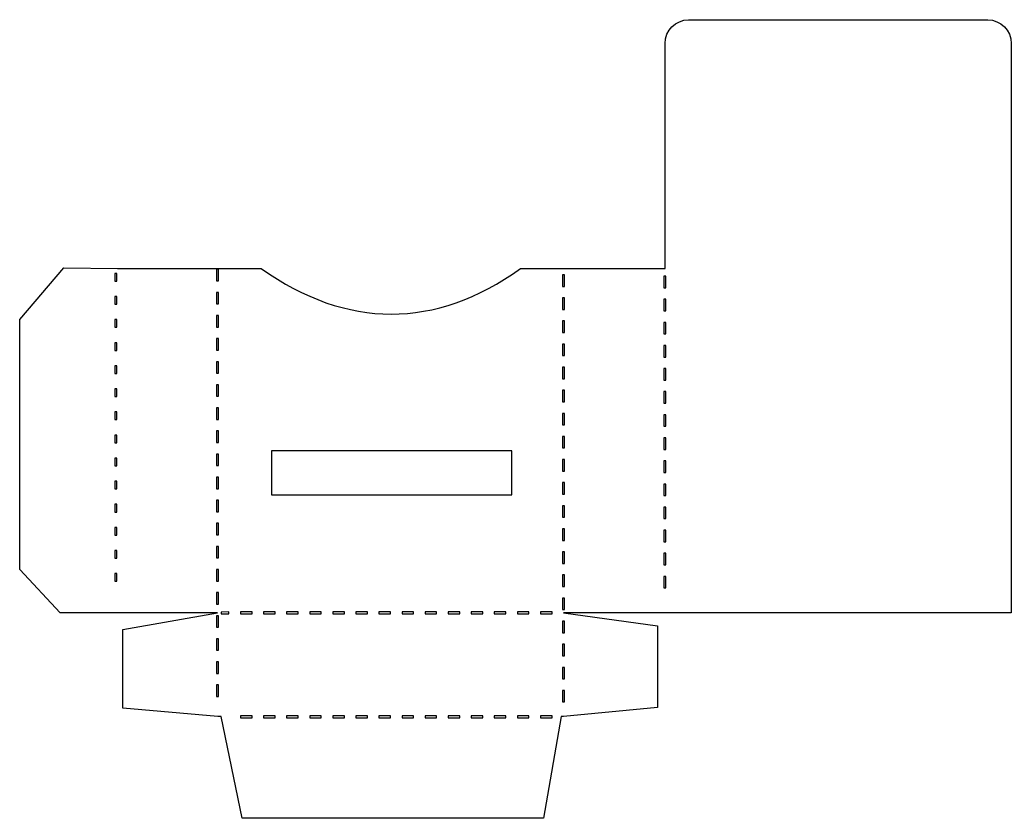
# Model space of a CAD drawing. Header units: centimetres. Extents: x -6.8 to 6.8, y -5.5 to 5.5.
import ezdxf

# ---------------------------------------------------------------- set-up
doc = ezdxf.new("R2010")
doc.units = ezdxf.units.CM
doc.header["$MEASUREMENT"] = 0
doc.layers.add('Layer 1', color=7, linetype='Continuous')

msp = doc.modelspace()

# ---------------------------------------------------------------- linework, layer by layer
at = {"layer": 'Layer 1', "color": 197, "lineweight": 25}
for points, knots in [([(2.38022, 5.48823), (2.20223, 5.48823), (2.05859, 5.34295), (2.05859, 5.16246), (2.05859, 5.16246), (2.05859, 5.16246), (2.05859, 2.06766), (2.05859, 2.06766), (2.05859, 2.06766), (2.05859, 2.06766), (0.6563, 2.06766), (0.6563, 2.06766), (0.6563, 2.06766), (0.6563, 2.06766), (0.07008, 2.06766), (0.07008, 2.06766), (0.07008, 2.06766), (-1.10358, 1.23041), (-2.318, 1.23671), (-3.49766, 2.06766), (-3.49766, 2.06766), (-3.49766, 2.06766), (-5.47873, 2.06766), (-5.47873, 2.06766), (-5.47873, 2.06766), (-5.47873, 2.06766), (-6.21543, 2.07676), (-6.21543, 2.07676), (-6.21543, 2.07676), (-6.21543, 2.07676), (-6.82066, 1.36817), (-6.82066, 1.36817), (-6.82066, 1.36817), (-6.82066, 1.36817), (-6.82066, -2.07141), (-6.82066, -2.07141), (-6.82066, -2.07141), (-6.82066, -2.07141), (-6.26338, -2.66672), (-6.26338, -2.66672), (-6.26338, -2.66672), (-6.26338, -2.66672), (-4.10124, -2.66672), (-4.10124, -2.66672), (-4.10124, -2.66672), (-4.10124, -2.66672), (-5.40514, -2.89575), (-5.40514, -2.89575), (-5.40514, -2.89575), (-5.40514, -2.89575), (-5.40514, -3.97806), (-5.40514, -3.97806), (-5.40514, -3.97806), (-5.40514, -3.97806), (-4.09456, -4.09042), (-4.09456, -4.09042), (-4.09456, -4.09042), (-4.09456, -4.09042), (-4.05211, -4.09042), (-4.05211, -4.09042), (-4.05211, -4.09042), (-4.05211, -4.09042), (-3.76142, -5.48866), (-3.76142, -5.48866), (-3.76142, -5.48866), (-3.76142, -5.48866), (0.38675, -5.48866), (0.38675, -5.48866), (0.38675, -5.48866), (0.38675, -5.48866), (0.62989, -4.09042), (0.62989, -4.09042), (0.62989, -4.09042), (0.62989, -4.09042), (0.66125, -4.09042), (0.66125, -4.09042), (0.66125, -4.09042), (0.66125, -4.09042), (1.95605, -3.96483), (1.95605, -3.96483), (1.95605, -3.96483), (1.95605, -3.96483), (1.95605, -2.842), (1.95605, -2.842), (1.95605, -2.842), (1.95605, -2.842), (0.66125, -2.66671), (0.66125, -2.66671), (0.66125, -2.66671), (0.66125, -2.66671), (6.82108, -2.66671), (6.82108, -2.66671), (6.82108, -2.66671), (6.82108, -2.66671), (6.82108, 5.16248), (6.82108, 5.16248), (6.82108, 5.16248), (6.82108, 5.34297), (6.67826, 5.48825), (6.50027, 5.48825), (6.50027, 5.48825), (6.50027, 5.48825), (2.38021, 5.48825), (2.38021, 5.48825), (2.38021, 5.48825), (2.38021, 5.48825), (2.38022, 5.48823), (2.38022, 5.48823)], [0, 0, 0, 0, 0.03571429, 0.03571429, 0.03571429, 0.03571429, 0.07142857, 0.07142857, 0.07142857, 0.07142857, 0.10714286, 0.10714286, 0.10714286, 0.10714286, 0.14285714, 0.14285714, 0.14285714, 0.14285714, 0.17857143, 0.17857143, 0.17857143, 0.17857143, 0.21428571, 0.21428571, 0.21428571, 0.21428571, 0.25, 0.25, 0.25, 0.25, 0.28571429, 0.28571429, 0.28571429, 0.28571429, 0.32142857, 0.32142857, 0.32142857, 0.32142857, 0.35714286, 0.35714286, 0.35714286, 0.35714286, 0.39285714, 0.39285714, 0.39285714, 0.39285714, 0.42857143, 0.42857143, 0.42857143, 0.42857143, 0.46428571, 0.46428571, 0.46428571, 0.46428571, 0.5, 0.5, 0.5, 0.5, 0.53571429, 0.53571429, 0.53571429, 0.53571429, 0.57142857, 0.57142857, 0.57142857, 0.57142857, 0.60714286, 0.60714286, 0.60714286, 0.60714286, 0.64285714, 0.64285714, 0.64285714, 0.64285714, 0.67857143, 0.67857143, 0.67857143, 0.67857143, 0.71428571, 0.71428571, 0.71428571, 0.71428571, 0.75, 0.75, 0.75, 0.75, 0.78571429, 0.78571429, 0.78571429, 0.78571429, 0.82142857, 0.82142857, 0.82142857, 0.82142857, 0.85714286, 0.85714286, 0.85714286, 0.85714286, 0.89285714, 0.89285714, 0.89285714, 0.89285714, 0.92857143, 0.92857143, 0.92857143, 0.92857143, 1, 1, 1, 1]), ([(-4.11448, 2.05774), (-4.11448, 2.05774), (-4.08802, 2.05774), (-4.08802, 2.05774), (-4.08802, 2.05774), (-4.08802, 2.05774), (-4.08802, 1.89899), (-4.08802, 1.89899), (-4.08802, 1.89899), (-4.08802, 1.89899), (-4.11448, 1.89899), (-4.11448, 1.89899), (-4.11448, 1.89899), (-4.11448, 1.89899), (-4.11448, 2.05774), (-4.11448, 2.05774)], [0, 0, 0, 0, 0.2, 0.2, 0.2, 0.2, 0.4, 0.4, 0.4, 0.4, 0.6, 0.6, 0.6, 0.6, 1, 1, 1, 1]), ([(-5.51346, 2.00152), (-5.51346, 2.00152), (-5.487, 2.00152), (-5.487, 2.00152), (-5.487, 2.00152), (-5.487, 2.00152), (-5.487, 1.89569), (-5.487, 1.89569), (-5.487, 1.89569), (-5.487, 1.89569), (-5.51346, 1.89569), (-5.51346, 1.89569), (-5.51346, 1.89569), (-5.51346, 1.89569), (-5.51346, 2.00152), (-5.51346, 2.00152)], [0, 0, 0, 0, 0.2, 0.2, 0.2, 0.2, 0.4, 0.4, 0.4, 0.4, 0.6, 0.6, 0.6, 0.6, 1, 1, 1, 1]), ([(0.64802, 1.9825), (0.64802, 1.9825), (0.67448, 1.9825), (0.67448, 1.9825), (0.67448, 1.9825), (0.67448, 1.9825), (0.67448, 1.82375), (0.67448, 1.82375), (0.67448, 1.82375), (0.67448, 1.82375), (0.64802, 1.82375), (0.64802, 1.82375), (0.64802, 1.82375), (0.64802, 1.82375), (0.64802, 1.9825), (0.64802, 1.9825)], [0, 0, 0, 0, 0.2, 0.2, 0.2, 0.2, 0.4, 0.4, 0.4, 0.4, 0.6, 0.6, 0.6, 0.6, 1, 1, 1, 1]), ([(2.04205, 1.96348), (2.04205, 1.96348), (2.06851, 1.96348), (2.06851, 1.96348), (2.06851, 1.96348), (2.06851, 1.96348), (2.06851, 1.80473), (2.06851, 1.80473), (2.06851, 1.80473), (2.06851, 1.80473), (2.04205, 1.80473), (2.04205, 1.80473), (2.04205, 1.80473), (2.04205, 1.80473), (2.04205, 1.96348), (2.04205, 1.96348)], [0, 0, 0, 0, 0.2, 0.2, 0.2, 0.2, 0.4, 0.4, 0.4, 0.4, 0.6, 0.6, 0.6, 0.6, 1, 1, 1, 1]), ([(-5.51346, 1.68402), (-5.51346, 1.68402), (-5.487, 1.68402), (-5.487, 1.68402), (-5.487, 1.68402), (-5.487, 1.68402), (-5.487, 1.57819), (-5.487, 1.57819), (-5.487, 1.57819), (-5.487, 1.57819), (-5.51346, 1.57819), (-5.51346, 1.57819), (-5.51346, 1.57819), (-5.51346, 1.57819), (-5.51346, 1.68402), (-5.51346, 1.68402)], [0, 0, 0, 0, 0.2, 0.2, 0.2, 0.2, 0.4, 0.4, 0.4, 0.4, 0.6, 0.6, 0.6, 0.6, 1, 1, 1, 1]), ([(-4.11448, 1.74024), (-4.11448, 1.74024), (-4.08802, 1.74024), (-4.08802, 1.74024), (-4.08802, 1.74024), (-4.08802, 1.74024), (-4.08802, 1.58149), (-4.08802, 1.58149), (-4.08802, 1.58149), (-4.08802, 1.58149), (-4.11448, 1.58149), (-4.11448, 1.58149), (-4.11448, 1.58149), (-4.11448, 1.58149), (-4.11448, 1.74024), (-4.11448, 1.74024)], [0, 0, 0, 0, 0.2, 0.2, 0.2, 0.2, 0.4, 0.4, 0.4, 0.4, 0.6, 0.6, 0.6, 0.6, 1, 1, 1, 1]), ([(0.64802, 1.665), (0.64802, 1.665), (0.67448, 1.665), (0.67448, 1.665), (0.67448, 1.665), (0.67448, 1.665), (0.67448, 1.50625), (0.67448, 1.50625), (0.67448, 1.50625), (0.67448, 1.50625), (0.64802, 1.50625), (0.64802, 1.50625), (0.64802, 1.50625), (0.64802, 1.50625), (0.64802, 1.665), (0.64802, 1.665)], [0, 0, 0, 0, 0.2, 0.2, 0.2, 0.2, 0.4, 0.4, 0.4, 0.4, 0.6, 0.6, 0.6, 0.6, 1, 1, 1, 1]), ([(2.04205, 1.64598), (2.04205, 1.64598), (2.06851, 1.64598), (2.06851, 1.64598), (2.06851, 1.64598), (2.06851, 1.64598), (2.06851, 1.48723), (2.06851, 1.48723), (2.06851, 1.48723), (2.06851, 1.48723), (2.04205, 1.48723), (2.04205, 1.48723), (2.04205, 1.48723), (2.04205, 1.48723), (2.04205, 1.64598), (2.04205, 1.64598)], [0, 0, 0, 0, 0.2, 0.2, 0.2, 0.2, 0.4, 0.4, 0.4, 0.4, 0.6, 0.6, 0.6, 0.6, 1, 1, 1, 1]), ([(-5.51346, 1.36652), (-5.51346, 1.36652), (-5.487, 1.36652), (-5.487, 1.36652), (-5.487, 1.36652), (-5.487, 1.36652), (-5.487, 1.26069), (-5.487, 1.26069), (-5.487, 1.26069), (-5.487, 1.26069), (-5.51346, 1.26069), (-5.51346, 1.26069), (-5.51346, 1.26069), (-5.51346, 1.26069), (-5.51346, 1.36652), (-5.51346, 1.36652)], [0, 0, 0, 0, 0.2, 0.2, 0.2, 0.2, 0.4, 0.4, 0.4, 0.4, 0.6, 0.6, 0.6, 0.6, 1, 1, 1, 1]), ([(-4.11448, 1.42274), (-4.11448, 1.42274), (-4.08802, 1.42274), (-4.08802, 1.42274), (-4.08802, 1.42274), (-4.08802, 1.42274), (-4.08802, 1.26399), (-4.08802, 1.26399), (-4.08802, 1.26399), (-4.08802, 1.26399), (-4.11448, 1.26399), (-4.11448, 1.26399), (-4.11448, 1.26399), (-4.11448, 1.26399), (-4.11448, 1.42274), (-4.11448, 1.42274)], [0, 0, 0, 0, 0.2, 0.2, 0.2, 0.2, 0.4, 0.4, 0.4, 0.4, 0.6, 0.6, 0.6, 0.6, 1, 1, 1, 1]), ([(0.64802, 1.3475), (0.64802, 1.3475), (0.67448, 1.3475), (0.67448, 1.3475), (0.67448, 1.3475), (0.67448, 1.3475), (0.67448, 1.18875), (0.67448, 1.18875), (0.67448, 1.18875), (0.67448, 1.18875), (0.64802, 1.18875), (0.64802, 1.18875), (0.64802, 1.18875), (0.64802, 1.18875), (0.64802, 1.3475), (0.64802, 1.3475)], [0, 0, 0, 0, 0.2, 0.2, 0.2, 0.2, 0.4, 0.4, 0.4, 0.4, 0.6, 0.6, 0.6, 0.6, 1, 1, 1, 1]), ([(2.04205, 1.32848), (2.04205, 1.32848), (2.06851, 1.32848), (2.06851, 1.32848), (2.06851, 1.32848), (2.06851, 1.32848), (2.06851, 1.16973), (2.06851, 1.16973), (2.06851, 1.16973), (2.06851, 1.16973), (2.04205, 1.16973), (2.04205, 1.16973), (2.04205, 1.16973), (2.04205, 1.16973), (2.04205, 1.32848), (2.04205, 1.32848)], [0, 0, 0, 0, 0.2, 0.2, 0.2, 0.2, 0.4, 0.4, 0.4, 0.4, 0.6, 0.6, 0.6, 0.6, 1, 1, 1, 1]), ([(-4.11448, 1.10524), (-4.11448, 1.10524), (-4.08802, 1.10524), (-4.08802, 1.10524), (-4.08802, 1.10524), (-4.08802, 1.10524), (-4.08802, 0.94649), (-4.08802, 0.94649), (-4.08802, 0.94649), (-4.08802, 0.94649), (-4.11448, 0.94649), (-4.11448, 0.94649), (-4.11448, 0.94649), (-4.11448, 0.94649), (-4.11448, 1.10524), (-4.11448, 1.10524)], [0, 0, 0, 0, 0.2, 0.2, 0.2, 0.2, 0.4, 0.4, 0.4, 0.4, 0.6, 0.6, 0.6, 0.6, 1, 1, 1, 1]), ([(-5.51346, 1.04902), (-5.51346, 1.04902), (-5.487, 1.04902), (-5.487, 1.04902), (-5.487, 1.04902), (-5.487, 1.04902), (-5.487, 0.94319), (-5.487, 0.94319), (-5.487, 0.94319), (-5.487, 0.94319), (-5.51346, 0.94319), (-5.51346, 0.94319), (-5.51346, 0.94319), (-5.51346, 0.94319), (-5.51346, 1.04902), (-5.51346, 1.04902)], [0, 0, 0, 0, 0.2, 0.2, 0.2, 0.2, 0.4, 0.4, 0.4, 0.4, 0.6, 0.6, 0.6, 0.6, 1, 1, 1, 1]), ([(0.64802, 1.03), (0.64802, 1.03), (0.67448, 1.03), (0.67448, 1.03), (0.67448, 1.03), (0.67448, 1.03), (0.67448, 0.87125), (0.67448, 0.87125), (0.67448, 0.87125), (0.67448, 0.87125), (0.64802, 0.87125), (0.64802, 0.87125), (0.64802, 0.87125), (0.64802, 0.87125), (0.64802, 1.03), (0.64802, 1.03)], [0, 0, 0, 0, 0.2, 0.2, 0.2, 0.2, 0.4, 0.4, 0.4, 0.4, 0.6, 0.6, 0.6, 0.6, 1, 1, 1, 1]), ([(2.04205, 1.01098), (2.04205, 1.01098), (2.06851, 1.01098), (2.06851, 1.01098), (2.06851, 1.01098), (2.06851, 1.01098), (2.06851, 0.85223), (2.06851, 0.85223), (2.06851, 0.85223), (2.06851, 0.85223), (2.04205, 0.85223), (2.04205, 0.85223), (2.04205, 0.85223), (2.04205, 0.85223), (2.04205, 1.01098), (2.04205, 1.01098)], [0, 0, 0, 0, 0.2, 0.2, 0.2, 0.2, 0.4, 0.4, 0.4, 0.4, 0.6, 0.6, 0.6, 0.6, 1, 1, 1, 1]), ([(-5.51346, 0.73152), (-5.51346, 0.73152), (-5.487, 0.73152), (-5.487, 0.73152), (-5.487, 0.73152), (-5.487, 0.73152), (-5.487, 0.62569), (-5.487, 0.62569), (-5.487, 0.62569), (-5.487, 0.62569), (-5.51346, 0.62569), (-5.51346, 0.62569), (-5.51346, 0.62569), (-5.51346, 0.62569), (-5.51346, 0.73152), (-5.51346, 0.73152)], [0, 0, 0, 0, 0.2, 0.2, 0.2, 0.2, 0.4, 0.4, 0.4, 0.4, 0.6, 0.6, 0.6, 0.6, 1, 1, 1, 1]), ([(-4.11448, 0.78774), (-4.11448, 0.78774), (-4.08802, 0.78774), (-4.08802, 0.78774), (-4.08802, 0.78774), (-4.08802, 0.78774), (-4.08802, 0.62899), (-4.08802, 0.62899), (-4.08802, 0.62899), (-4.08802, 0.62899), (-4.11448, 0.62899), (-4.11448, 0.62899), (-4.11448, 0.62899), (-4.11448, 0.62899), (-4.11448, 0.78774), (-4.11448, 0.78774)], [0, 0, 0, 0, 0.2, 0.2, 0.2, 0.2, 0.4, 0.4, 0.4, 0.4, 0.6, 0.6, 0.6, 0.6, 1, 1, 1, 1]), ([(0.64802, 0.7125), (0.64802, 0.7125), (0.67448, 0.7125), (0.67448, 0.7125), (0.67448, 0.7125), (0.67448, 0.7125), (0.67448, 0.55375), (0.67448, 0.55375), (0.67448, 0.55375), (0.67448, 0.55375), (0.64802, 0.55375), (0.64802, 0.55375), (0.64802, 0.55375), (0.64802, 0.55375), (0.64802, 0.7125), (0.64802, 0.7125)], [0, 0, 0, 0, 0.2, 0.2, 0.2, 0.2, 0.4, 0.4, 0.4, 0.4, 0.6, 0.6, 0.6, 0.6, 1, 1, 1, 1]), ([(2.04205, 0.69348), (2.04205, 0.69348), (2.06851, 0.69348), (2.06851, 0.69348), (2.06851, 0.69348), (2.06851, 0.69348), (2.06851, 0.53473), (2.06851, 0.53473), (2.06851, 0.53473), (2.06851, 0.53473), (2.04205, 0.53473), (2.04205, 0.53473), (2.04205, 0.53473), (2.04205, 0.53473), (2.04205, 0.69348), (2.04205, 0.69348)], [0, 0, 0, 0, 0.2, 0.2, 0.2, 0.2, 0.4, 0.4, 0.4, 0.4, 0.6, 0.6, 0.6, 0.6, 1, 1, 1, 1]), ([(-5.51346, 0.41402), (-5.51346, 0.41402), (-5.487, 0.41402), (-5.487, 0.41402), (-5.487, 0.41402), (-5.487, 0.41402), (-5.487, 0.30819), (-5.487, 0.30819), (-5.487, 0.30819), (-5.487, 0.30819), (-5.51346, 0.30819), (-5.51346, 0.30819), (-5.51346, 0.30819), (-5.51346, 0.30819), (-5.51346, 0.41402), (-5.51346, 0.41402)], [0, 0, 0, 0, 0.2, 0.2, 0.2, 0.2, 0.4, 0.4, 0.4, 0.4, 0.6, 0.6, 0.6, 0.6, 1, 1, 1, 1]), ([(-4.11448, 0.47024), (-4.11448, 0.47024), (-4.08802, 0.47024), (-4.08802, 0.47024), (-4.08802, 0.47024), (-4.08802, 0.47024), (-4.08802, 0.31149), (-4.08802, 0.31149), (-4.08802, 0.31149), (-4.08802, 0.31149), (-4.11448, 0.31149), (-4.11448, 0.31149), (-4.11448, 0.31149), (-4.11448, 0.31149), (-4.11448, 0.47024), (-4.11448, 0.47024)], [0, 0, 0, 0, 0.2, 0.2, 0.2, 0.2, 0.4, 0.4, 0.4, 0.4, 0.6, 0.6, 0.6, 0.6, 1, 1, 1, 1]), ([(0.64802, 0.395), (0.64802, 0.395), (0.67448, 0.395), (0.67448, 0.395), (0.67448, 0.395), (0.67448, 0.395), (0.67448, 0.23625), (0.67448, 0.23625), (0.67448, 0.23625), (0.67448, 0.23625), (0.64802, 0.23625), (0.64802, 0.23625), (0.64802, 0.23625), (0.64802, 0.23625), (0.64802, 0.395), (0.64802, 0.395)], [0, 0, 0, 0, 0.2, 0.2, 0.2, 0.2, 0.4, 0.4, 0.4, 0.4, 0.6, 0.6, 0.6, 0.6, 1, 1, 1, 1]), ([(2.04205, 0.37598), (2.04205, 0.37598), (2.06851, 0.37598), (2.06851, 0.37598), (2.06851, 0.37598), (2.06851, 0.37598), (2.06851, 0.21723), (2.06851, 0.21723), (2.06851, 0.21723), (2.06851, 0.21723), (2.04205, 0.21723), (2.04205, 0.21723), (2.04205, 0.21723), (2.04205, 0.21723), (2.04205, 0.37598), (2.04205, 0.37598)], [0, 0, 0, 0, 0.2, 0.2, 0.2, 0.2, 0.4, 0.4, 0.4, 0.4, 0.6, 0.6, 0.6, 0.6, 1, 1, 1, 1]), ([(-4.11448, 0.15274), (-4.11448, 0.15274), (-4.08802, 0.15274), (-4.08802, 0.15274), (-4.08802, 0.15274), (-4.08802, 0.15274), (-4.08802, -0.00601), (-4.08802, -0.00601), (-4.08802, -0.00601), (-4.08802, -0.00601), (-4.11448, -0.00601), (-4.11448, -0.00601), (-4.11448, -0.00601), (-4.11448, -0.00601), (-4.11448, 0.15274), (-4.11448, 0.15274)], [0, 0, 0, 0, 0.2, 0.2, 0.2, 0.2, 0.4, 0.4, 0.4, 0.4, 0.6, 0.6, 0.6, 0.6, 1, 1, 1, 1]), ([(-5.51346, 0.09652), (-5.51346, 0.09652), (-5.487, 0.09652), (-5.487, 0.09652), (-5.487, 0.09652), (-5.487, 0.09652), (-5.487, -0.00931), (-5.487, -0.00931), (-5.487, -0.00931), (-5.487, -0.00931), (-5.51346, -0.00931), (-5.51346, -0.00931), (-5.51346, -0.00931), (-5.51346, -0.00931), (-5.51346, 0.09652), (-5.51346, 0.09652)], [0, 0, 0, 0, 0.2, 0.2, 0.2, 0.2, 0.4, 0.4, 0.4, 0.4, 0.6, 0.6, 0.6, 0.6, 1, 1, 1, 1]), ([(0.64802, 0.0775), (0.64802, 0.0775), (0.67448, 0.0775), (0.67448, 0.0775), (0.67448, 0.0775), (0.67448, 0.0775), (0.67448, -0.08125), (0.67448, -0.08125), (0.67448, -0.08125), (0.67448, -0.08125), (0.64802, -0.08125), (0.64802, -0.08125), (0.64802, -0.08125), (0.64802, -0.08125), (0.64802, 0.0775), (0.64802, 0.0775)], [0, 0, 0, 0, 0.2, 0.2, 0.2, 0.2, 0.4, 0.4, 0.4, 0.4, 0.6, 0.6, 0.6, 0.6, 1, 1, 1, 1]), ([(2.04205, 0.05848), (2.04205, 0.05848), (2.06851, 0.05848), (2.06851, 0.05848), (2.06851, 0.05848), (2.06851, 0.05848), (2.06851, -0.10027), (2.06851, -0.10027), (2.06851, -0.10027), (2.06851, -0.10027), (2.04205, -0.10027), (2.04205, -0.10027), (2.04205, -0.10027), (2.04205, -0.10027), (2.04205, 0.05848), (2.04205, 0.05848)], [0, 0, 0, 0, 0.2, 0.2, 0.2, 0.2, 0.4, 0.4, 0.4, 0.4, 0.6, 0.6, 0.6, 0.6, 1, 1, 1, 1]), ([(-5.51346, -0.22098), (-5.51346, -0.22098), (-5.487, -0.22098), (-5.487, -0.22098), (-5.487, -0.22098), (-5.487, -0.22098), (-5.487, -0.32681), (-5.487, -0.32681), (-5.487, -0.32681), (-5.487, -0.32681), (-5.51346, -0.32681), (-5.51346, -0.32681), (-5.51346, -0.32681), (-5.51346, -0.32681), (-5.51346, -0.22098), (-5.51346, -0.22098)], [0, 0, 0, 0, 0.2, 0.2, 0.2, 0.2, 0.4, 0.4, 0.4, 0.4, 0.6, 0.6, 0.6, 0.6, 1, 1, 1, 1]), ([(-4.11448, -0.16476), (-4.11448, -0.16476), (-4.08802, -0.16476), (-4.08802, -0.16476), (-4.08802, -0.16476), (-4.08802, -0.16476), (-4.08802, -0.32351), (-4.08802, -0.32351), (-4.08802, -0.32351), (-4.08802, -0.32351), (-4.11448, -0.32351), (-4.11448, -0.32351), (-4.11448, -0.32351), (-4.11448, -0.32351), (-4.11448, -0.16476), (-4.11448, -0.16476)], [0, 0, 0, 0, 0.2, 0.2, 0.2, 0.2, 0.4, 0.4, 0.4, 0.4, 0.6, 0.6, 0.6, 0.6, 1, 1, 1, 1]), ([(0.64802, -0.24), (0.64802, -0.24), (0.67448, -0.24), (0.67448, -0.24), (0.67448, -0.24), (0.67448, -0.24), (0.67448, -0.39875), (0.67448, -0.39875), (0.67448, -0.39875), (0.67448, -0.39875), (0.64802, -0.39875), (0.64802, -0.39875), (0.64802, -0.39875), (0.64802, -0.39875), (0.64802, -0.24), (0.64802, -0.24)], [0, 0, 0, 0, 0.2, 0.2, 0.2, 0.2, 0.4, 0.4, 0.4, 0.4, 0.6, 0.6, 0.6, 0.6, 1, 1, 1, 1]), ([(2.04205, -0.25902), (2.04205, -0.25902), (2.06851, -0.25902), (2.06851, -0.25902), (2.06851, -0.25902), (2.06851, -0.25902), (2.06851, -0.41777), (2.06851, -0.41777), (2.06851, -0.41777), (2.06851, -0.41777), (2.04205, -0.41777), (2.04205, -0.41777), (2.04205, -0.41777), (2.04205, -0.41777), (2.04205, -0.25902), (2.04205, -0.25902)], [0, 0, 0, 0, 0.2, 0.2, 0.2, 0.2, 0.4, 0.4, 0.4, 0.4, 0.6, 0.6, 0.6, 0.6, 1, 1, 1, 1]), ([(-5.51346, -0.53848), (-5.51346, -0.53848), (-5.487, -0.53848), (-5.487, -0.53848), (-5.487, -0.53848), (-5.487, -0.53848), (-5.487, -0.64431), (-5.487, -0.64431), (-5.487, -0.64431), (-5.487, -0.64431), (-5.51346, -0.64431), (-5.51346, -0.64431), (-5.51346, -0.64431), (-5.51346, -0.64431), (-5.51346, -0.53848), (-5.51346, -0.53848)], [0, 0, 0, 0, 0.2, 0.2, 0.2, 0.2, 0.4, 0.4, 0.4, 0.4, 0.6, 0.6, 0.6, 0.6, 1, 1, 1, 1]), ([(-4.11448, -0.48226), (-4.11448, -0.48226), (-4.08802, -0.48226), (-4.08802, -0.48226), (-4.08802, -0.48226), (-4.08802, -0.48226), (-4.08802, -0.64101), (-4.08802, -0.64101), (-4.08802, -0.64101), (-4.08802, -0.64101), (-4.11448, -0.64101), (-4.11448, -0.64101), (-4.11448, -0.64101), (-4.11448, -0.64101), (-4.11448, -0.48226), (-4.11448, -0.48226)], [0, 0, 0, 0, 0.2, 0.2, 0.2, 0.2, 0.4, 0.4, 0.4, 0.4, 0.6, 0.6, 0.6, 0.6, 1, 1, 1, 1]), ([(-3.35696, -0.43881), (-3.35696, -0.43881), (-0.04967, -0.43881), (-0.04967, -0.43881), (-0.04967, -0.43881), (-0.04967, -0.43881), (-0.04967, -1.04357), (-0.04967, -1.04357), (-0.04967, -1.04357), (-0.04967, -1.04357), (-3.35696, -1.04357), (-3.35696, -1.04357), (-3.35696, -1.04357), (-3.35696, -1.04357), (-3.35696, -0.43881), (-3.35696, -0.43881)], [0, 0, 0, 0, 0.2, 0.2, 0.2, 0.2, 0.4, 0.4, 0.4, 0.4, 0.6, 0.6, 0.6, 0.6, 1, 1, 1, 1]), ([(0.64802, -0.5575), (0.64802, -0.5575), (0.67448, -0.5575), (0.67448, -0.5575), (0.67448, -0.5575), (0.67448, -0.5575), (0.67448, -0.71625), (0.67448, -0.71625), (0.67448, -0.71625), (0.67448, -0.71625), (0.64802, -0.71625), (0.64802, -0.71625), (0.64802, -0.71625), (0.64802, -0.71625), (0.64802, -0.5575), (0.64802, -0.5575)], [0, 0, 0, 0, 0.2, 0.2, 0.2, 0.2, 0.4, 0.4, 0.4, 0.4, 0.6, 0.6, 0.6, 0.6, 1, 1, 1, 1]), ([(2.04205, -0.57652), (2.04205, -0.57652), (2.06851, -0.57652), (2.06851, -0.57652), (2.06851, -0.57652), (2.06851, -0.57652), (2.06851, -0.73527), (2.06851, -0.73527), (2.06851, -0.73527), (2.06851, -0.73527), (2.04205, -0.73527), (2.04205, -0.73527), (2.04205, -0.73527), (2.04205, -0.73527), (2.04205, -0.57652), (2.04205, -0.57652)], [0, 0, 0, 0, 0.2, 0.2, 0.2, 0.2, 0.4, 0.4, 0.4, 0.4, 0.6, 0.6, 0.6, 0.6, 1, 1, 1, 1]), ([(-4.11448, -0.79976), (-4.11448, -0.79976), (-4.08802, -0.79976), (-4.08802, -0.79976), (-4.08802, -0.79976), (-4.08802, -0.79976), (-4.08802, -0.95851), (-4.08802, -0.95851), (-4.08802, -0.95851), (-4.08802, -0.95851), (-4.11448, -0.95851), (-4.11448, -0.95851), (-4.11448, -0.95851), (-4.11448, -0.95851), (-4.11448, -0.79976), (-4.11448, -0.79976)], [0, 0, 0, 0, 0.2, 0.2, 0.2, 0.2, 0.4, 0.4, 0.4, 0.4, 0.6, 0.6, 0.6, 0.6, 1, 1, 1, 1]), ([(-5.51346, -0.85598), (-5.51346, -0.85598), (-5.487, -0.85598), (-5.487, -0.85598), (-5.487, -0.85598), (-5.487, -0.85598), (-5.487, -0.96181), (-5.487, -0.96181), (-5.487, -0.96181), (-5.487, -0.96181), (-5.51346, -0.96181), (-5.51346, -0.96181), (-5.51346, -0.96181), (-5.51346, -0.96181), (-5.51346, -0.85598), (-5.51346, -0.85598)], [0, 0, 0, 0, 0.2, 0.2, 0.2, 0.2, 0.4, 0.4, 0.4, 0.4, 0.6, 0.6, 0.6, 0.6, 1, 1, 1, 1]), ([(0.64802, -0.875), (0.64802, -0.875), (0.67448, -0.875), (0.67448, -0.875), (0.67448, -0.875), (0.67448, -0.875), (0.67448, -1.03375), (0.67448, -1.03375), (0.67448, -1.03375), (0.67448, -1.03375), (0.64802, -1.03375), (0.64802, -1.03375), (0.64802, -1.03375), (0.64802, -1.03375), (0.64802, -0.875), (0.64802, -0.875)], [0, 0, 0, 0, 0.2, 0.2, 0.2, 0.2, 0.4, 0.4, 0.4, 0.4, 0.6, 0.6, 0.6, 0.6, 1, 1, 1, 1]), ([(2.04205, -0.89402), (2.04205, -0.89402), (2.06851, -0.89402), (2.06851, -0.89402), (2.06851, -0.89402), (2.06851, -0.89402), (2.06851, -1.05277), (2.06851, -1.05277), (2.06851, -1.05277), (2.06851, -1.05277), (2.04205, -1.05277), (2.04205, -1.05277), (2.04205, -1.05277), (2.04205, -1.05277), (2.04205, -0.89402), (2.04205, -0.89402)], [0, 0, 0, 0, 0.2, 0.2, 0.2, 0.2, 0.4, 0.4, 0.4, 0.4, 0.6, 0.6, 0.6, 0.6, 1, 1, 1, 1]), ([(-5.51346, -1.17348), (-5.51346, -1.17348), (-5.487, -1.17348), (-5.487, -1.17348), (-5.487, -1.17348), (-5.487, -1.17348), (-5.487, -1.27931), (-5.487, -1.27931), (-5.487, -1.27931), (-5.487, -1.27931), (-5.51346, -1.27931), (-5.51346, -1.27931), (-5.51346, -1.27931), (-5.51346, -1.27931), (-5.51346, -1.17348), (-5.51346, -1.17348)], [0, 0, 0, 0, 0.2, 0.2, 0.2, 0.2, 0.4, 0.4, 0.4, 0.4, 0.6, 0.6, 0.6, 0.6, 1, 1, 1, 1]), ([(-4.11448, -1.11726), (-4.11448, -1.11726), (-4.08802, -1.11726), (-4.08802, -1.11726), (-4.08802, -1.11726), (-4.08802, -1.11726), (-4.08802, -1.27601), (-4.08802, -1.27601), (-4.08802, -1.27601), (-4.08802, -1.27601), (-4.11448, -1.27601), (-4.11448, -1.27601), (-4.11448, -1.27601), (-4.11448, -1.27601), (-4.11448, -1.11726), (-4.11448, -1.11726)], [0, 0, 0, 0, 0.2, 0.2, 0.2, 0.2, 0.4, 0.4, 0.4, 0.4, 0.6, 0.6, 0.6, 0.6, 1, 1, 1, 1]), ([(0.64802, -1.1925), (0.64802, -1.1925), (0.67448, -1.1925), (0.67448, -1.1925), (0.67448, -1.1925), (0.67448, -1.1925), (0.67448, -1.35125), (0.67448, -1.35125), (0.67448, -1.35125), (0.67448, -1.35125), (0.64802, -1.35125), (0.64802, -1.35125), (0.64802, -1.35125), (0.64802, -1.35125), (0.64802, -1.1925), (0.64802, -1.1925)], [0, 0, 0, 0, 0.2, 0.2, 0.2, 0.2, 0.4, 0.4, 0.4, 0.4, 0.6, 0.6, 0.6, 0.6, 1, 1, 1, 1]), ([(2.04205, -1.21152), (2.04205, -1.21152), (2.06851, -1.21152), (2.06851, -1.21152), (2.06851, -1.21152), (2.06851, -1.21152), (2.06851, -1.37027), (2.06851, -1.37027), (2.06851, -1.37027), (2.06851, -1.37027), (2.04205, -1.37027), (2.04205, -1.37027), (2.04205, -1.37027), (2.04205, -1.37027), (2.04205, -1.21152), (2.04205, -1.21152)], [0, 0, 0, 0, 0.2, 0.2, 0.2, 0.2, 0.4, 0.4, 0.4, 0.4, 0.6, 0.6, 0.6, 0.6, 1, 1, 1, 1]), ([(-5.51346, -1.49098), (-5.51346, -1.49098), (-5.487, -1.49098), (-5.487, -1.49098), (-5.487, -1.49098), (-5.487, -1.49098), (-5.487, -1.59681), (-5.487, -1.59681), (-5.487, -1.59681), (-5.487, -1.59681), (-5.51346, -1.59681), (-5.51346, -1.59681), (-5.51346, -1.59681), (-5.51346, -1.59681), (-5.51346, -1.49098), (-5.51346, -1.49098)], [0, 0, 0, 0, 0.2, 0.2, 0.2, 0.2, 0.4, 0.4, 0.4, 0.4, 0.6, 0.6, 0.6, 0.6, 1, 1, 1, 1]), ([(-4.11448, -1.43476), (-4.11448, -1.43476), (-4.08802, -1.43476), (-4.08802, -1.43476), (-4.08802, -1.43476), (-4.08802, -1.43476), (-4.08802, -1.59351), (-4.08802, -1.59351), (-4.08802, -1.59351), (-4.08802, -1.59351), (-4.11448, -1.59351), (-4.11448, -1.59351), (-4.11448, -1.59351), (-4.11448, -1.59351), (-4.11448, -1.43476), (-4.11448, -1.43476)], [0, 0, 0, 0, 0.2, 0.2, 0.2, 0.2, 0.4, 0.4, 0.4, 0.4, 0.6, 0.6, 0.6, 0.6, 1, 1, 1, 1]), ([(0.64802, -1.51), (0.64802, -1.51), (0.67448, -1.51), (0.67448, -1.51), (0.67448, -1.51), (0.67448, -1.51), (0.67448, -1.66875), (0.67448, -1.66875), (0.67448, -1.66875), (0.67448, -1.66875), (0.64802, -1.66875), (0.64802, -1.66875), (0.64802, -1.66875), (0.64802, -1.66875), (0.64802, -1.51), (0.64802, -1.51)], [0, 0, 0, 0, 0.2, 0.2, 0.2, 0.2, 0.4, 0.4, 0.4, 0.4, 0.6, 0.6, 0.6, 0.6, 1, 1, 1, 1]), ([(2.04205, -1.52902), (2.04205, -1.52902), (2.06851, -1.52902), (2.06851, -1.52902), (2.06851, -1.52902), (2.06851, -1.52902), (2.06851, -1.68777), (2.06851, -1.68777), (2.06851, -1.68777), (2.06851, -1.68777), (2.04205, -1.68777), (2.04205, -1.68777), (2.04205, -1.68777), (2.04205, -1.68777), (2.04205, -1.52902), (2.04205, -1.52902)], [0, 0, 0, 0, 0.2, 0.2, 0.2, 0.2, 0.4, 0.4, 0.4, 0.4, 0.6, 0.6, 0.6, 0.6, 1, 1, 1, 1]), ([(-4.11448, -1.75226), (-4.11448, -1.75226), (-4.08802, -1.75226), (-4.08802, -1.75226), (-4.08802, -1.75226), (-4.08802, -1.75226), (-4.08802, -1.91101), (-4.08802, -1.91101), (-4.08802, -1.91101), (-4.08802, -1.91101), (-4.11448, -1.91101), (-4.11448, -1.91101), (-4.11448, -1.91101), (-4.11448, -1.91101), (-4.11448, -1.75226), (-4.11448, -1.75226)], [0, 0, 0, 0, 0.2, 0.2, 0.2, 0.2, 0.4, 0.4, 0.4, 0.4, 0.6, 0.6, 0.6, 0.6, 1, 1, 1, 1]), ([(-5.51346, -1.80848), (-5.51346, -1.80848), (-5.487, -1.80848), (-5.487, -1.80848), (-5.487, -1.80848), (-5.487, -1.80848), (-5.487, -1.91431), (-5.487, -1.91431), (-5.487, -1.91431), (-5.487, -1.91431), (-5.51346, -1.91431), (-5.51346, -1.91431), (-5.51346, -1.91431), (-5.51346, -1.91431), (-5.51346, -1.80848), (-5.51346, -1.80848)], [0, 0, 0, 0, 0.2, 0.2, 0.2, 0.2, 0.4, 0.4, 0.4, 0.4, 0.6, 0.6, 0.6, 0.6, 1, 1, 1, 1]), ([(0.64802, -1.8275), (0.64802, -1.8275), (0.67448, -1.8275), (0.67448, -1.8275), (0.67448, -1.8275), (0.67448, -1.8275), (0.67448, -1.98625), (0.67448, -1.98625), (0.67448, -1.98625), (0.67448, -1.98625), (0.64802, -1.98625), (0.64802, -1.98625), (0.64802, -1.98625), (0.64802, -1.98625), (0.64802, -1.8275), (0.64802, -1.8275)], [0, 0, 0, 0, 0.2, 0.2, 0.2, 0.2, 0.4, 0.4, 0.4, 0.4, 0.6, 0.6, 0.6, 0.6, 1, 1, 1, 1]), ([(2.04205, -1.84652), (2.04205, -1.84652), (2.06851, -1.84652), (2.06851, -1.84652), (2.06851, -1.84652), (2.06851, -1.84652), (2.06851, -2.00527), (2.06851, -2.00527), (2.06851, -2.00527), (2.06851, -2.00527), (2.04205, -2.00527), (2.04205, -2.00527), (2.04205, -2.00527), (2.04205, -2.00527), (2.04205, -1.84652), (2.04205, -1.84652)], [0, 0, 0, 0, 0.2, 0.2, 0.2, 0.2, 0.4, 0.4, 0.4, 0.4, 0.6, 0.6, 0.6, 0.6, 1, 1, 1, 1]), ([(-5.51346, -2.12598), (-5.51346, -2.12598), (-5.487, -2.12598), (-5.487, -2.12598), (-5.487, -2.12598), (-5.487, -2.12598), (-5.487, -2.23181), (-5.487, -2.23181), (-5.487, -2.23181), (-5.487, -2.23181), (-5.51346, -2.23181), (-5.51346, -2.23181), (-5.51346, -2.23181), (-5.51346, -2.23181), (-5.51346, -2.12598), (-5.51346, -2.12598)], [0, 0, 0, 0, 0.2, 0.2, 0.2, 0.2, 0.4, 0.4, 0.4, 0.4, 0.6, 0.6, 0.6, 0.6, 1, 1, 1, 1]), ([(-4.11448, -2.06976), (-4.11448, -2.06976), (-4.08802, -2.06976), (-4.08802, -2.06976), (-4.08802, -2.06976), (-4.08802, -2.06976), (-4.08802, -2.22851), (-4.08802, -2.22851), (-4.08802, -2.22851), (-4.08802, -2.22851), (-4.11448, -2.22851), (-4.11448, -2.22851), (-4.11448, -2.22851), (-4.11448, -2.22851), (-4.11448, -2.06976), (-4.11448, -2.06976)], [0, 0, 0, 0, 0.2, 0.2, 0.2, 0.2, 0.4, 0.4, 0.4, 0.4, 0.6, 0.6, 0.6, 0.6, 1, 1, 1, 1]), ([(0.64802, -2.145), (0.64802, -2.145), (0.67448, -2.145), (0.67448, -2.145), (0.67448, -2.145), (0.67448, -2.145), (0.67448, -2.30375), (0.67448, -2.30375), (0.67448, -2.30375), (0.67448, -2.30375), (0.64802, -2.30375), (0.64802, -2.30375), (0.64802, -2.30375), (0.64802, -2.30375), (0.64802, -2.145), (0.64802, -2.145)], [0, 0, 0, 0, 0.2, 0.2, 0.2, 0.2, 0.4, 0.4, 0.4, 0.4, 0.6, 0.6, 0.6, 0.6, 1, 1, 1, 1]), ([(2.04205, -2.16402), (2.04205, -2.16402), (2.06851, -2.16402), (2.06851, -2.16402), (2.06851, -2.16402), (2.06851, -2.16402), (2.06851, -2.32277), (2.06851, -2.32277), (2.06851, -2.32277), (2.06851, -2.32277), (2.04205, -2.32277), (2.04205, -2.32277), (2.04205, -2.32277), (2.04205, -2.32277), (2.04205, -2.16402), (2.04205, -2.16402)], [0, 0, 0, 0, 0.2, 0.2, 0.2, 0.2, 0.4, 0.4, 0.4, 0.4, 0.6, 0.6, 0.6, 0.6, 1, 1, 1, 1]), ([(-4.11448, -2.38726), (-4.11448, -2.38726), (-4.08802, -2.38726), (-4.08802, -2.38726), (-4.08802, -2.38726), (-4.08802, -2.38726), (-4.08802, -2.54601), (-4.08802, -2.54601), (-4.08802, -2.54601), (-4.08802, -2.54601), (-4.11448, -2.54601), (-4.11448, -2.54601), (-4.11448, -2.54601), (-4.11448, -2.54601), (-4.11448, -2.38726), (-4.11448, -2.38726)], [0, 0, 0, 0, 0.2, 0.2, 0.2, 0.2, 0.4, 0.4, 0.4, 0.4, 0.6, 0.6, 0.6, 0.6, 1, 1, 1, 1]), ([(0.64802, -2.4625), (0.64802, -2.4625), (0.67448, -2.4625), (0.67448, -2.4625), (0.67448, -2.4625), (0.67448, -2.4625), (0.67448, -2.62125), (0.67448, -2.62125), (0.67448, -2.62125), (0.67448, -2.62125), (0.64802, -2.62125), (0.64802, -2.62125), (0.64802, -2.62125), (0.64802, -2.62125), (0.64802, -2.4625), (0.64802, -2.4625)], [0, 0, 0, 0, 0.2, 0.2, 0.2, 0.2, 0.4, 0.4, 0.4, 0.4, 0.6, 0.6, 0.6, 0.6, 1, 1, 1, 1]), ([(-4.11448, -2.70476), (-4.11448, -2.70476), (-4.08802, -2.70476), (-4.08802, -2.70476), (-4.08802, -2.70476), (-4.08802, -2.70476), (-4.08802, -2.86351), (-4.08802, -2.86351), (-4.08802, -2.86351), (-4.08802, -2.86351), (-4.11448, -2.86351), (-4.11448, -2.86351), (-4.11448, -2.86351), (-4.11448, -2.86351), (-4.11448, -2.70476), (-4.11448, -2.70476)], [0, 0, 0, 0, 0.2, 0.2, 0.2, 0.2, 0.4, 0.4, 0.4, 0.4, 0.6, 0.6, 0.6, 0.6, 1, 1, 1, 1]), ([(-3.9425, -2.6535), (-3.9425, -2.6535), (-3.9425, -2.67996), (-3.9425, -2.67996), (-3.9425, -2.67996), (-3.9425, -2.67996), (-4.04916, -2.67996), (-4.04916, -2.67996), (-4.04916, -2.67996), (-4.04916, -2.67996), (-4.04999, -2.65598), (-4.04999, -2.65598), (-4.04999, -2.65598), (-4.04999, -2.65598), (-3.9425, -2.6535), (-3.9425, -2.6535)], [0, 0, 0, 0, 0.2, 0.2, 0.2, 0.2, 0.4, 0.4, 0.4, 0.4, 0.6, 0.6, 0.6, 0.6, 1, 1, 1, 1]), ([(-3.78375, -2.6535), (-3.78375, -2.6535), (-3.625, -2.6535), (-3.625, -2.6535), (-3.625, -2.6535), (-3.625, -2.6535), (-3.625, -2.67996), (-3.625, -2.67996), (-3.625, -2.67996), (-3.625, -2.67996), (-3.78375, -2.67996), (-3.78375, -2.67996), (-3.78375, -2.67996), (-3.78375, -2.67996), (-3.78375, -2.6535), (-3.78375, -2.6535)], [0, 0, 0, 0, 0.2, 0.2, 0.2, 0.2, 0.4, 0.4, 0.4, 0.4, 0.6, 0.6, 0.6, 0.6, 1, 1, 1, 1]), ([(-3.46625, -2.6535), (-3.46625, -2.6535), (-3.3075, -2.6535), (-3.3075, -2.6535), (-3.3075, -2.6535), (-3.3075, -2.6535), (-3.3075, -2.67996), (-3.3075, -2.67996), (-3.3075, -2.67996), (-3.3075, -2.67996), (-3.46625, -2.67996), (-3.46625, -2.67996), (-3.46625, -2.67996), (-3.46625, -2.67996), (-3.46625, -2.6535), (-3.46625, -2.6535)], [0, 0, 0, 0, 0.2, 0.2, 0.2, 0.2, 0.4, 0.4, 0.4, 0.4, 0.6, 0.6, 0.6, 0.6, 1, 1, 1, 1]), ([(-3.14875, -2.6535), (-3.14875, -2.6535), (-2.99, -2.6535), (-2.99, -2.6535), (-2.99, -2.6535), (-2.99, -2.6535), (-2.99, -2.67996), (-2.99, -2.67996), (-2.99, -2.67996), (-2.99, -2.67996), (-3.14875, -2.67996), (-3.14875, -2.67996), (-3.14875, -2.67996), (-3.14875, -2.67996), (-3.14875, -2.6535), (-3.14875, -2.6535)], [0, 0, 0, 0, 0.2, 0.2, 0.2, 0.2, 0.4, 0.4, 0.4, 0.4, 0.6, 0.6, 0.6, 0.6, 1, 1, 1, 1]), ([(-2.83125, -2.6535), (-2.83125, -2.6535), (-2.6725, -2.6535), (-2.6725, -2.6535), (-2.6725, -2.6535), (-2.6725, -2.6535), (-2.6725, -2.67996), (-2.6725, -2.67996), (-2.6725, -2.67996), (-2.6725, -2.67996), (-2.83125, -2.67996), (-2.83125, -2.67996), (-2.83125, -2.67996), (-2.83125, -2.67996), (-2.83125, -2.6535), (-2.83125, -2.6535)], [0, 0, 0, 0, 0.2, 0.2, 0.2, 0.2, 0.4, 0.4, 0.4, 0.4, 0.6, 0.6, 0.6, 0.6, 1, 1, 1, 1]), ([(-2.51375, -2.6535), (-2.51375, -2.6535), (-2.355, -2.6535), (-2.355, -2.6535), (-2.355, -2.6535), (-2.355, -2.6535), (-2.355, -2.67996), (-2.355, -2.67996), (-2.355, -2.67996), (-2.355, -2.67996), (-2.51375, -2.67996), (-2.51375, -2.67996), (-2.51375, -2.67996), (-2.51375, -2.67996), (-2.51375, -2.6535), (-2.51375, -2.6535)], [0, 0, 0, 0, 0.2, 0.2, 0.2, 0.2, 0.4, 0.4, 0.4, 0.4, 0.6, 0.6, 0.6, 0.6, 1, 1, 1, 1]), ([(-2.19625, -2.6535), (-2.19625, -2.6535), (-2.0375, -2.6535), (-2.0375, -2.6535), (-2.0375, -2.6535), (-2.0375, -2.6535), (-2.0375, -2.67996), (-2.0375, -2.67996), (-2.0375, -2.67996), (-2.0375, -2.67996), (-2.19625, -2.67996), (-2.19625, -2.67996), (-2.19625, -2.67996), (-2.19625, -2.67996), (-2.19625, -2.6535), (-2.19625, -2.6535)], [0, 0, 0, 0, 0.2, 0.2, 0.2, 0.2, 0.4, 0.4, 0.4, 0.4, 0.6, 0.6, 0.6, 0.6, 1, 1, 1, 1]), ([(-1.87875, -2.6535), (-1.87875, -2.6535), (-1.72, -2.6535), (-1.72, -2.6535), (-1.72, -2.6535), (-1.72, -2.6535), (-1.72, -2.67996), (-1.72, -2.67996), (-1.72, -2.67996), (-1.72, -2.67996), (-1.87875, -2.67996), (-1.87875, -2.67996), (-1.87875, -2.67996), (-1.87875, -2.67996), (-1.87875, -2.6535), (-1.87875, -2.6535)], [0, 0, 0, 0, 0.2, 0.2, 0.2, 0.2, 0.4, 0.4, 0.4, 0.4, 0.6, 0.6, 0.6, 0.6, 1, 1, 1, 1]), ([(-1.56125, -2.6535), (-1.56125, -2.6535), (-1.4025, -2.6535), (-1.4025, -2.6535), (-1.4025, -2.6535), (-1.4025, -2.6535), (-1.4025, -2.67996), (-1.4025, -2.67996), (-1.4025, -2.67996), (-1.4025, -2.67996), (-1.56125, -2.67996), (-1.56125, -2.67996), (-1.56125, -2.67996), (-1.56125, -2.67996), (-1.56125, -2.6535), (-1.56125, -2.6535)], [0, 0, 0, 0, 0.2, 0.2, 0.2, 0.2, 0.4, 0.4, 0.4, 0.4, 0.6, 0.6, 0.6, 0.6, 1, 1, 1, 1]), ([(-1.24375, -2.6535), (-1.24375, -2.6535), (-1.085, -2.6535), (-1.085, -2.6535), (-1.085, -2.6535), (-1.085, -2.6535), (-1.085, -2.67996), (-1.085, -2.67996), (-1.085, -2.67996), (-1.085, -2.67996), (-1.24375, -2.67996), (-1.24375, -2.67996), (-1.24375, -2.67996), (-1.24375, -2.67996), (-1.24375, -2.6535), (-1.24375, -2.6535)], [0, 0, 0, 0, 0.2, 0.2, 0.2, 0.2, 0.4, 0.4, 0.4, 0.4, 0.6, 0.6, 0.6, 0.6, 1, 1, 1, 1]), ([(-0.92625, -2.6535), (-0.92625, -2.6535), (-0.7675, -2.6535), (-0.7675, -2.6535), (-0.7675, -2.6535), (-0.7675, -2.6535), (-0.7675, -2.67996), (-0.7675, -2.67996), (-0.7675, -2.67996), (-0.7675, -2.67996), (-0.92625, -2.67996), (-0.92625, -2.67996), (-0.92625, -2.67996), (-0.92625, -2.67996), (-0.92625, -2.6535), (-0.92625, -2.6535)], [0, 0, 0, 0, 0.2, 0.2, 0.2, 0.2, 0.4, 0.4, 0.4, 0.4, 0.6, 0.6, 0.6, 0.6, 1, 1, 1, 1]), ([(-0.60875, -2.6535), (-0.60875, -2.6535), (-0.45, -2.6535), (-0.45, -2.6535), (-0.45, -2.6535), (-0.45, -2.6535), (-0.45, -2.67996), (-0.45, -2.67996), (-0.45, -2.67996), (-0.45, -2.67996), (-0.60875, -2.67996), (-0.60875, -2.67996), (-0.60875, -2.67996), (-0.60875, -2.67996), (-0.60875, -2.6535), (-0.60875, -2.6535)], [0, 0, 0, 0, 0.2, 0.2, 0.2, 0.2, 0.4, 0.4, 0.4, 0.4, 0.6, 0.6, 0.6, 0.6, 1, 1, 1, 1]), ([(-0.29125, -2.6535), (-0.29125, -2.6535), (-0.1325, -2.6535), (-0.1325, -2.6535), (-0.1325, -2.6535), (-0.1325, -2.6535), (-0.1325, -2.67996), (-0.1325, -2.67996), (-0.1325, -2.67996), (-0.1325, -2.67996), (-0.29125, -2.67996), (-0.29125, -2.67996), (-0.29125, -2.67996), (-0.29125, -2.67996), (-0.29125, -2.6535), (-0.29125, -2.6535)], [0, 0, 0, 0, 0.2, 0.2, 0.2, 0.2, 0.4, 0.4, 0.4, 0.4, 0.6, 0.6, 0.6, 0.6, 1, 1, 1, 1]), ([(0.02625, -2.6535), (0.02625, -2.6535), (0.185, -2.6535), (0.185, -2.6535), (0.185, -2.6535), (0.185, -2.6535), (0.185, -2.67996), (0.185, -2.67996), (0.185, -2.67996), (0.185, -2.67996), (0.02625, -2.67996), (0.02625, -2.67996), (0.02625, -2.67996), (0.02625, -2.67996), (0.02625, -2.6535), (0.02625, -2.6535)], [0, 0, 0, 0, 0.2, 0.2, 0.2, 0.2, 0.4, 0.4, 0.4, 0.4, 0.6, 0.6, 0.6, 0.6, 1, 1, 1, 1]), ([(0.34375, -2.6535), (0.34375, -2.6535), (0.5025, -2.6535), (0.5025, -2.6535), (0.5025, -2.6535), (0.5025, -2.6535), (0.5025, -2.67996), (0.5025, -2.67996), (0.5025, -2.67996), (0.5025, -2.67996), (0.34375, -2.67996), (0.34375, -2.67996), (0.34375, -2.67996), (0.34375, -2.67996), (0.34375, -2.6535), (0.34375, -2.6535)], [0, 0, 0, 0, 0.2, 0.2, 0.2, 0.2, 0.4, 0.4, 0.4, 0.4, 0.6, 0.6, 0.6, 0.6, 1, 1, 1, 1]), ([(0.64802, -2.78), (0.64802, -2.78), (0.67448, -2.78), (0.67448, -2.78), (0.67448, -2.78), (0.67448, -2.78), (0.67448, -2.93875), (0.67448, -2.93875), (0.67448, -2.93875), (0.67448, -2.93875), (0.64802, -2.93875), (0.64802, -2.93875), (0.64802, -2.93875), (0.64802, -2.93875), (0.64802, -2.78), (0.64802, -2.78)], [0, 0, 0, 0, 0.2, 0.2, 0.2, 0.2, 0.4, 0.4, 0.4, 0.4, 0.6, 0.6, 0.6, 0.6, 1, 1, 1, 1]), ([(-4.11448, -3.02226), (-4.11448, -3.02226), (-4.08802, -3.02226), (-4.08802, -3.02226), (-4.08802, -3.02226), (-4.08802, -3.02226), (-4.08802, -3.18101), (-4.08802, -3.18101), (-4.08802, -3.18101), (-4.08802, -3.18101), (-4.11448, -3.18101), (-4.11448, -3.18101), (-4.11448, -3.18101), (-4.11448, -3.18101), (-4.11448, -3.02226), (-4.11448, -3.02226)], [0, 0, 0, 0, 0.2, 0.2, 0.2, 0.2, 0.4, 0.4, 0.4, 0.4, 0.6, 0.6, 0.6, 0.6, 1, 1, 1, 1]), ([(0.64802, -3.0975), (0.64802, -3.0975), (0.67448, -3.0975), (0.67448, -3.0975), (0.67448, -3.0975), (0.67448, -3.0975), (0.67448, -3.25625), (0.67448, -3.25625), (0.67448, -3.25625), (0.67448, -3.25625), (0.64802, -3.25625), (0.64802, -3.25625), (0.64802, -3.25625), (0.64802, -3.25625), (0.64802, -3.0975), (0.64802, -3.0975)], [0, 0, 0, 0, 0.2, 0.2, 0.2, 0.2, 0.4, 0.4, 0.4, 0.4, 0.6, 0.6, 0.6, 0.6, 1, 1, 1, 1]), ([(-4.11448, -3.33976), (-4.11448, -3.33976), (-4.08802, -3.33976), (-4.08802, -3.33976), (-4.08802, -3.33976), (-4.08802, -3.33976), (-4.08802, -3.49851), (-4.08802, -3.49851), (-4.08802, -3.49851), (-4.08802, -3.49851), (-4.11448, -3.49851), (-4.11448, -3.49851), (-4.11448, -3.49851), (-4.11448, -3.49851), (-4.11448, -3.33976), (-4.11448, -3.33976)], [0, 0, 0, 0, 0.2, 0.2, 0.2, 0.2, 0.4, 0.4, 0.4, 0.4, 0.6, 0.6, 0.6, 0.6, 1, 1, 1, 1]), ([(0.64802, -3.415), (0.64802, -3.415), (0.67448, -3.415), (0.67448, -3.415), (0.67448, -3.415), (0.67448, -3.415), (0.67448, -3.57375), (0.67448, -3.57375), (0.67448, -3.57375), (0.67448, -3.57375), (0.64802, -3.57375), (0.64802, -3.57375), (0.64802, -3.57375), (0.64802, -3.57375), (0.64802, -3.415), (0.64802, -3.415)], [0, 0, 0, 0, 0.2, 0.2, 0.2, 0.2, 0.4, 0.4, 0.4, 0.4, 0.6, 0.6, 0.6, 0.6, 1, 1, 1, 1]), ([(-4.11448, -3.65726), (-4.11448, -3.65726), (-4.08802, -3.65726), (-4.08802, -3.65726), (-4.08802, -3.65726), (-4.08802, -3.65726), (-4.08802, -3.81601), (-4.08802, -3.81601), (-4.08802, -3.81601), (-4.08802, -3.81601), (-4.11448, -3.81601), (-4.11448, -3.81601), (-4.11448, -3.81601), (-4.11448, -3.81601), (-4.11448, -3.65726), (-4.11448, -3.65726)], [0, 0, 0, 0, 0.2, 0.2, 0.2, 0.2, 0.4, 0.4, 0.4, 0.4, 0.6, 0.6, 0.6, 0.6, 1, 1, 1, 1]), ([(0.64802, -3.7325), (0.64802, -3.7325), (0.67448, -3.7325), (0.67448, -3.7325), (0.67448, -3.7325), (0.67448, -3.7325), (0.67448, -3.89125), (0.67448, -3.89125), (0.67448, -3.89125), (0.67448, -3.89125), (0.64802, -3.89125), (0.64802, -3.89125), (0.64802, -3.89125), (0.64802, -3.89125), (0.64802, -3.7325), (0.64802, -3.7325)], [0, 0, 0, 0, 0.2, 0.2, 0.2, 0.2, 0.4, 0.4, 0.4, 0.4, 0.6, 0.6, 0.6, 0.6, 1, 1, 1, 1]), ([(-3.78375, -4.08225), (-3.78375, -4.08225), (-3.625, -4.08225), (-3.625, -4.08225), (-3.625, -4.08225), (-3.625, -4.08225), (-3.625, -4.10871), (-3.625, -4.10871), (-3.625, -4.10871), (-3.625, -4.10871), (-3.78375, -4.10871), (-3.78375, -4.10871), (-3.78375, -4.10871), (-3.78375, -4.10871), (-3.78375, -4.08225), (-3.78375, -4.08225)], [0, 0, 0, 0, 0.2, 0.2, 0.2, 0.2, 0.4, 0.4, 0.4, 0.4, 0.6, 0.6, 0.6, 0.6, 1, 1, 1, 1]), ([(-3.46625, -4.08225), (-3.46625, -4.08225), (-3.3075, -4.08225), (-3.3075, -4.08225), (-3.3075, -4.08225), (-3.3075, -4.08225), (-3.3075, -4.10871), (-3.3075, -4.10871), (-3.3075, -4.10871), (-3.3075, -4.10871), (-3.46625, -4.10871), (-3.46625, -4.10871), (-3.46625, -4.10871), (-3.46625, -4.10871), (-3.46625, -4.08225), (-3.46625, -4.08225)], [0, 0, 0, 0, 0.2, 0.2, 0.2, 0.2, 0.4, 0.4, 0.4, 0.4, 0.6, 0.6, 0.6, 0.6, 1, 1, 1, 1]), ([(-3.14875, -4.08225), (-3.14875, -4.08225), (-2.99, -4.08225), (-2.99, -4.08225), (-2.99, -4.08225), (-2.99, -4.08225), (-2.99, -4.10871), (-2.99, -4.10871), (-2.99, -4.10871), (-2.99, -4.10871), (-3.14875, -4.10871), (-3.14875, -4.10871), (-3.14875, -4.10871), (-3.14875, -4.10871), (-3.14875, -4.08225), (-3.14875, -4.08225)], [0, 0, 0, 0, 0.2, 0.2, 0.2, 0.2, 0.4, 0.4, 0.4, 0.4, 0.6, 0.6, 0.6, 0.6, 1, 1, 1, 1]), ([(-2.83125, -4.08225), (-2.83125, -4.08225), (-2.6725, -4.08225), (-2.6725, -4.08225), (-2.6725, -4.08225), (-2.6725, -4.08225), (-2.6725, -4.10871), (-2.6725, -4.10871), (-2.6725, -4.10871), (-2.6725, -4.10871), (-2.83125, -4.10871), (-2.83125, -4.10871), (-2.83125, -4.10871), (-2.83125, -4.10871), (-2.83125, -4.08225), (-2.83125, -4.08225)], [0, 0, 0, 0, 0.2, 0.2, 0.2, 0.2, 0.4, 0.4, 0.4, 0.4, 0.6, 0.6, 0.6, 0.6, 1, 1, 1, 1]), ([(-2.51375, -4.08225), (-2.51375, -4.08225), (-2.355, -4.08225), (-2.355, -4.08225), (-2.355, -4.08225), (-2.355, -4.08225), (-2.355, -4.10871), (-2.355, -4.10871), (-2.355, -4.10871), (-2.355, -4.10871), (-2.51375, -4.10871), (-2.51375, -4.10871), (-2.51375, -4.10871), (-2.51375, -4.10871), (-2.51375, -4.08225), (-2.51375, -4.08225)], [0, 0, 0, 0, 0.2, 0.2, 0.2, 0.2, 0.4, 0.4, 0.4, 0.4, 0.6, 0.6, 0.6, 0.6, 1, 1, 1, 1]), ([(-2.19625, -4.08225), (-2.19625, -4.08225), (-2.0375, -4.08225), (-2.0375, -4.08225), (-2.0375, -4.08225), (-2.0375, -4.08225), (-2.0375, -4.10871), (-2.0375, -4.10871), (-2.0375, -4.10871), (-2.0375, -4.10871), (-2.19625, -4.10871), (-2.19625, -4.10871), (-2.19625, -4.10871), (-2.19625, -4.10871), (-2.19625, -4.08225), (-2.19625, -4.08225)], [0, 0, 0, 0, 0.2, 0.2, 0.2, 0.2, 0.4, 0.4, 0.4, 0.4, 0.6, 0.6, 0.6, 0.6, 1, 1, 1, 1]), ([(-1.87875, -4.08225), (-1.87875, -4.08225), (-1.72, -4.08225), (-1.72, -4.08225), (-1.72, -4.08225), (-1.72, -4.08225), (-1.72, -4.10871), (-1.72, -4.10871), (-1.72, -4.10871), (-1.72, -4.10871), (-1.87875, -4.10871), (-1.87875, -4.10871), (-1.87875, -4.10871), (-1.87875, -4.10871), (-1.87875, -4.08225), (-1.87875, -4.08225)], [0, 0, 0, 0, 0.2, 0.2, 0.2, 0.2, 0.4, 0.4, 0.4, 0.4, 0.6, 0.6, 0.6, 0.6, 1, 1, 1, 1]), ([(-1.56125, -4.08225), (-1.56125, -4.08225), (-1.4025, -4.08225), (-1.4025, -4.08225), (-1.4025, -4.08225), (-1.4025, -4.08225), (-1.4025, -4.10871), (-1.4025, -4.10871), (-1.4025, -4.10871), (-1.4025, -4.10871), (-1.56125, -4.10871), (-1.56125, -4.10871), (-1.56125, -4.10871), (-1.56125, -4.10871), (-1.56125, -4.08225), (-1.56125, -4.08225)], [0, 0, 0, 0, 0.2, 0.2, 0.2, 0.2, 0.4, 0.4, 0.4, 0.4, 0.6, 0.6, 0.6, 0.6, 1, 1, 1, 1]), ([(-1.24375, -4.08225), (-1.24375, -4.08225), (-1.085, -4.08225), (-1.085, -4.08225), (-1.085, -4.08225), (-1.085, -4.08225), (-1.085, -4.10871), (-1.085, -4.10871), (-1.085, -4.10871), (-1.085, -4.10871), (-1.24375, -4.10871), (-1.24375, -4.10871), (-1.24375, -4.10871), (-1.24375, -4.10871), (-1.24375, -4.08225), (-1.24375, -4.08225)], [0, 0, 0, 0, 0.2, 0.2, 0.2, 0.2, 0.4, 0.4, 0.4, 0.4, 0.6, 0.6, 0.6, 0.6, 1, 1, 1, 1]), ([(-0.92625, -4.08225), (-0.92625, -4.08225), (-0.7675, -4.08225), (-0.7675, -4.08225), (-0.7675, -4.08225), (-0.7675, -4.08225), (-0.7675, -4.10871), (-0.7675, -4.10871), (-0.7675, -4.10871), (-0.7675, -4.10871), (-0.92625, -4.10871), (-0.92625, -4.10871), (-0.92625, -4.10871), (-0.92625, -4.10871), (-0.92625, -4.08225), (-0.92625, -4.08225)], [0, 0, 0, 0, 0.2, 0.2, 0.2, 0.2, 0.4, 0.4, 0.4, 0.4, 0.6, 0.6, 0.6, 0.6, 1, 1, 1, 1]), ([(-0.60875, -4.08225), (-0.60875, -4.08225), (-0.45, -4.08225), (-0.45, -4.08225), (-0.45, -4.08225), (-0.45, -4.08225), (-0.45, -4.10871), (-0.45, -4.10871), (-0.45, -4.10871), (-0.45, -4.10871), (-0.60875, -4.10871), (-0.60875, -4.10871), (-0.60875, -4.10871), (-0.60875, -4.10871), (-0.60875, -4.08225), (-0.60875, -4.08225)], [0, 0, 0, 0, 0.2, 0.2, 0.2, 0.2, 0.4, 0.4, 0.4, 0.4, 0.6, 0.6, 0.6, 0.6, 1, 1, 1, 1]), ([(-0.29125, -4.08225), (-0.29125, -4.08225), (-0.1325, -4.08225), (-0.1325, -4.08225), (-0.1325, -4.08225), (-0.1325, -4.08225), (-0.1325, -4.10871), (-0.1325, -4.10871), (-0.1325, -4.10871), (-0.1325, -4.10871), (-0.29125, -4.10871), (-0.29125, -4.10871), (-0.29125, -4.10871), (-0.29125, -4.10871), (-0.29125, -4.08225), (-0.29125, -4.08225)], [0, 0, 0, 0, 0.2, 0.2, 0.2, 0.2, 0.4, 0.4, 0.4, 0.4, 0.6, 0.6, 0.6, 0.6, 1, 1, 1, 1]), ([(0.02625, -4.08225), (0.02625, -4.08225), (0.185, -4.08225), (0.185, -4.08225), (0.185, -4.08225), (0.185, -4.08225), (0.185, -4.10871), (0.185, -4.10871), (0.185, -4.10871), (0.185, -4.10871), (0.02625, -4.10871), (0.02625, -4.10871), (0.02625, -4.10871), (0.02625, -4.10871), (0.02625, -4.08225), (0.02625, -4.08225)], [0, 0, 0, 0, 0.2, 0.2, 0.2, 0.2, 0.4, 0.4, 0.4, 0.4, 0.6, 0.6, 0.6, 0.6, 1, 1, 1, 1]), ([(0.34375, -4.08225), (0.34375, -4.08225), (0.5025, -4.08225), (0.5025, -4.08225), (0.5025, -4.08225), (0.5025, -4.08225), (0.5025, -4.10871), (0.5025, -4.10871), (0.5025, -4.10871), (0.5025, -4.10871), (0.34375, -4.10871), (0.34375, -4.10871), (0.34375, -4.10871), (0.34375, -4.10871), (0.34375, -4.08225), (0.34375, -4.08225)], [0, 0, 0, 0, 0.2, 0.2, 0.2, 0.2, 0.4, 0.4, 0.4, 0.4, 0.6, 0.6, 0.6, 0.6, 1, 1, 1, 1])]:
    msp.add_open_spline(points, degree=3, knots=knots, dxfattribs=at)

doc.saveas('drawing.dxf')
